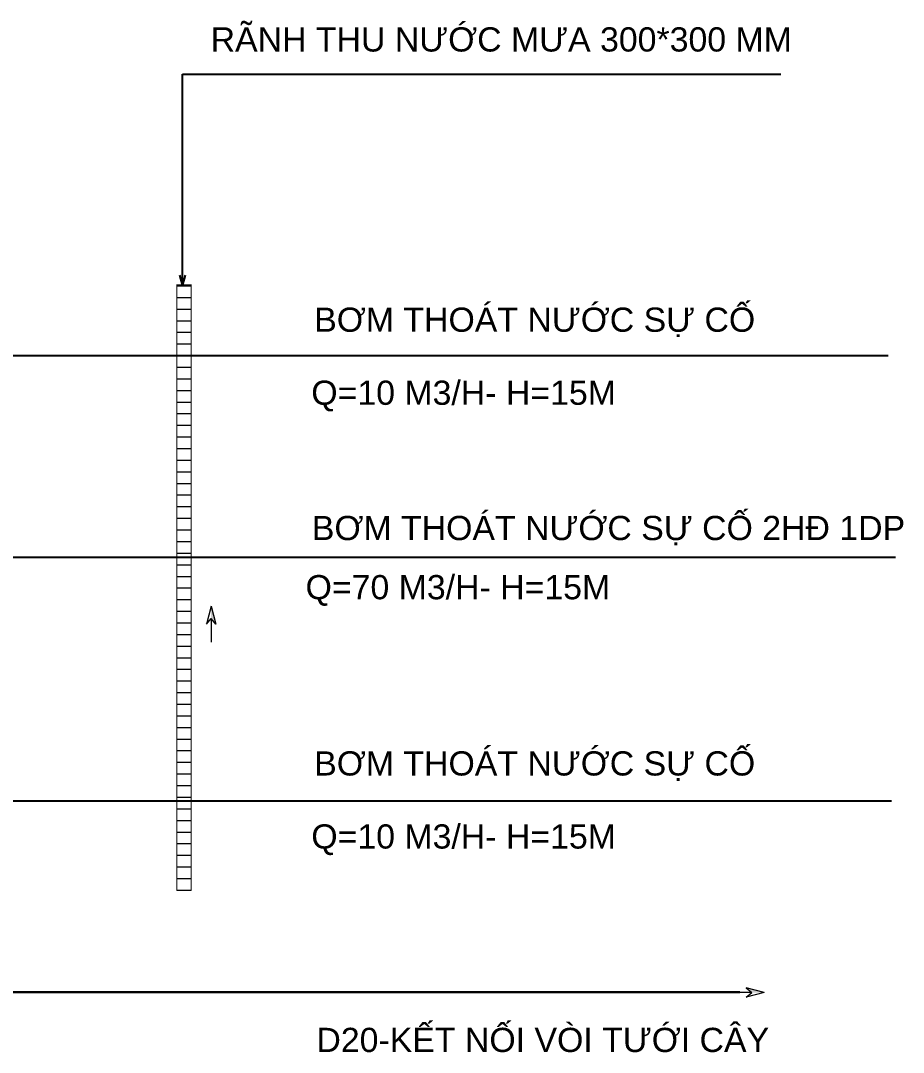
# Model space of a CAD drawing. Header units: millimetres. Extents: x -294625 to 2136527, y -251383 to 128331.
# Drawn here: x 1442446 to 1460668, y -218865 to -197558 of the extents above; entities that cross this region are included whole.
import ezdxf
from ezdxf.lldxf.tags import DXFTag

# ---------------------------------------------------------------- set-up
doc = ezdxf.new("R2010")
doc.units = ezdxf.units.MM
doc.linetypes.add('CONTINOUS', pattern=[0])
doc.linetypes.add('DIVIDEX22', pattern=[1.25, 0.625, -0.25, 0, -0.125, 0, -0.25])
for name, color, linetype, lineweight in [('00-N-4-NUOC LANH', 4, 'NU-NUOC LANH', 40), ('00-N-GHI CHU', 7, 'Continuous', 9), ('00-N-TEXT', 7, 'CONTINOUS', 9), ('N1.6-NM', 3, 'DIVIDEX22', 30), ('N3-NOTE', 11, 'Continuous', 13), ('N4-OTHER1', 143, 'CONTINOUS', 15)]:
    doc.layers.add(name, color=color, linetype=linetype, lineweight=lineweight)
doc.styles.add('P-ARIAL', font='arial.ttf', dxfattribs={"height": 3})
doc.styles.add('P-VNTIMEH', font='vntimeh.shx', dxfattribs={"width": 0.75, "height": 300})
doc.styles.add('TXT', font='txt.shx')
tags = doc.linetypes.add('NU-NUOC LANH', pattern='A,0.6,-0.4,["CW",TXT,S=0.2,R=0,X=-0.25,Y=-0.1],-0.25', length=1.25).pattern_tags.tags
tags[6] = DXFTag(74, 10)
doc.dimstyles.new('N-NOTE', dxfattribs={"dimtxt": 200, "dimasz": 30, "dimexe": 50, "dimexo": 50, "dimgap": 100, "dimtad": 1, "dimdec": 0, "dimdsep": 46, "dimtxsty": 'P-VNTIMEH', "dimblk": 'OPEN30', "dimcen": 0, "dimse1": 1, "dimse2": 1, "dimclrd": 256, "dimclre": 7, "dimclrt": 256, "dimadec": 0, "dimazin": 0, "dimtfac": 1, "dimtdec": 0, "dimtix": 1, "dimtmove": 2, "dimatfit": 3, "dimldrblk": 'OPEN30', "dimfxl": 1, "dimtolj": 1, "dimtzin": 0, "dimarcsym": 0})

# ---------------------------------------------------------------- blocks, each defined once
blk = doc.blocks.new('*U107')
at = {"layer": 'N4-OTHER1'}
blk.add_line((0, 150), (0, -150), dxfattribs=at)
blk = doc.blocks.new('*U108')
at = {"layer": 'N4-OTHER1', "color": 0, "linetype": 'ByBlock', "lineweight": -2, "transparency": 16777216}
for p in [(0, 0), (240, 0), (480, 0), (720, 0), (960, 0), (1200, 0), (1440, 0), (1680, 0), (1920, 0), (2160, 0), (2400, 0), (2640, 0), (2880, 0), (3120, 0), (3360, 0), (3600, 0), (3840, 0), (4080, 0), (4320, 0), (4560, 0), (4800, 0), (5040, 0), (5280, 0), (5520, 0), (5760, 0), (6000, 0), (6240, 0), (6480, 0), (6720, 0), (6960, 0), (7200, 0), (7440, 0), (7680, 0), (7920, 0), (8160, 0), (8400, 0), (8640, 0), (8880, 0), (9120, 0), (9360, 0), (9600, 0), (9840, 0), (10080, 0), (10320, 0), (10560, 0), (10800, 0), (11040, 0), (11280, 0), (11520, 0), (11760, 0), (12000, 0), (12240, 0), (12480, 0)]:
    blk.add_blockref('*U107', p, dxfattribs=at)
blk = doc.blocks.new('A$C2639329B')
at = {"layer": '00-N-GHI CHU', "color": 232}
for p, q in [((504, 0), (-1020, 0)), ((1288, 0), (146, 294)), ((146, 294), (504, 0)), ((1288, 0), (146, -294)), ((146, -294), (504, 0))]:
    blk.add_line(p, q, dxfattribs=at)
blk.add_solid([(504, 0), (1288, 0), (146, 294)], dxfattribs=at)
blk = doc.blocks.new('_Open30')
at = {"color": 0, "linetype": 'ByBlock', "lineweight": -2}
for p, q in [((-1, 0.268), (0, 0)), ((0, 0), (-1, -0.268)), ((0, 0), (-1, 0))]:
    blk.add_line(p, q, dxfattribs=at)

msp = doc.modelspace()

# ---------------------------------------------------------------- linework, layer by layer
at = {"layer": '00-N-4-NUOC LANH', "ltscale": 1500, "const_width": 50}
msp.add_lwpolyline([(1424945, -217617.5), (1457296.5, -217622.8)], dxfattribs=at)
at = {"layer": 'N1.6-NM', "linetype": 'CONTINOUS', "const_width": 20}
msp.add_lwpolyline([(1445967.7, -215513.9), (1445967.7, -203013.9), (1445667.7, -203013.9), (1445667.7, -215513.9)], close=True, dxfattribs=at)

# ---------------------------------------------------------------- block references
at = {"layer": '00-N-GHI CHU', "xscale": -0.3206805194877232, "yscale": 0.3206805194877232, "zscale": 0.3206805194877232, "rotation": 270}
msp.add_blockref('A$C2639329B', (1446378.7, -210066), dxfattribs=at)
at = {"layer": '00-N-GHI CHU', "xscale": 0.3206805194877232, "yscale": 0.3206805194877232, "zscale": 0.3206805194877232}
msp.add_blockref('A$C2639329B', (1457378.4, -217629.2), dxfattribs=at)
at = {"layer": 'N4-OTHER1', "rotation": 90.00000000000001}
msp.add_blockref('*U108', (1445817.7, -215513.9), dxfattribs=at)

# ---------------------------------------------------------------- texts
at = {"layer": '00-N-TEXT', "color": 2, "style": 'P-ARIAL'}
for s, p in [('RÃNH THU NƯỚC MƯA 300*300 MM', (1446368.4, -198195.7)), ('BƠM THOÁT NƯỚC SỰ CỐ', (1448506.8, -203983.3, 1)), ('Q=10 M3/H- H=15M', (1448446.4, -205491.9)), ('BƠM THOÁT NƯỚC SỰ CỐ 2HĐ 1DP', (1448457.8, -208285.6)), ('Q=70 M3/H- H=15M', (1448328.2, -209507.5)), ('BƠM THOÁT NƯỚC SỰ CỐ', (1448506.8, -213147.2, 1)), ('Q=10 M3/H- H=15M', (1448446.4, -214655.8)), ('D20-KẾT NỐI VÒI TƯỚI CÂY ', (1448551.9, -218857.5))]:
    msp.add_text(s, height=500, dxfattribs=at).set_placement(p)

# ---------------------------------------------------------------- leaders
at = {"layer": 'N3-NOTE'}
for points, override in [([(1445787.6, -203013.9), (1445787.6, -198665.4), (1458136.2, -198665.4)], {"dimasz": 200, "dimtad": 0}), ([(1427289.9, -203907.3), (1428554.7, -204476.2), (1460356.9, -204476.2)], {"dimasz": 200, "dimtad": 0}), ([(1428115.6, -212079.2), (1428115.6, -208639.1), (1459884.9, -208639.1)], {"dimasz": 200, "dimtad": 0}), ([(1428738.3, -212079.2), (1428738.3, -208639.1), (1460507.6, -208639.1)], {"dimasz": 200, "dimtad": 0}), ([(1429293.1, -212079.2), (1429293.1, -208639.1), (1460419.1, -208639.1)], {"dimasz": 200, "dimtad": 0}), ([(1427235.1, -214439.6), (1427235.1, -213669.4), (1460425.3, -213669.4)], {"dimasz": 300, "dimtad": 0})]:
    msp.add_leader(points, dimstyle='N-NOTE', override=override, dxfattribs=at)

doc.saveas('drawing.dxf')
